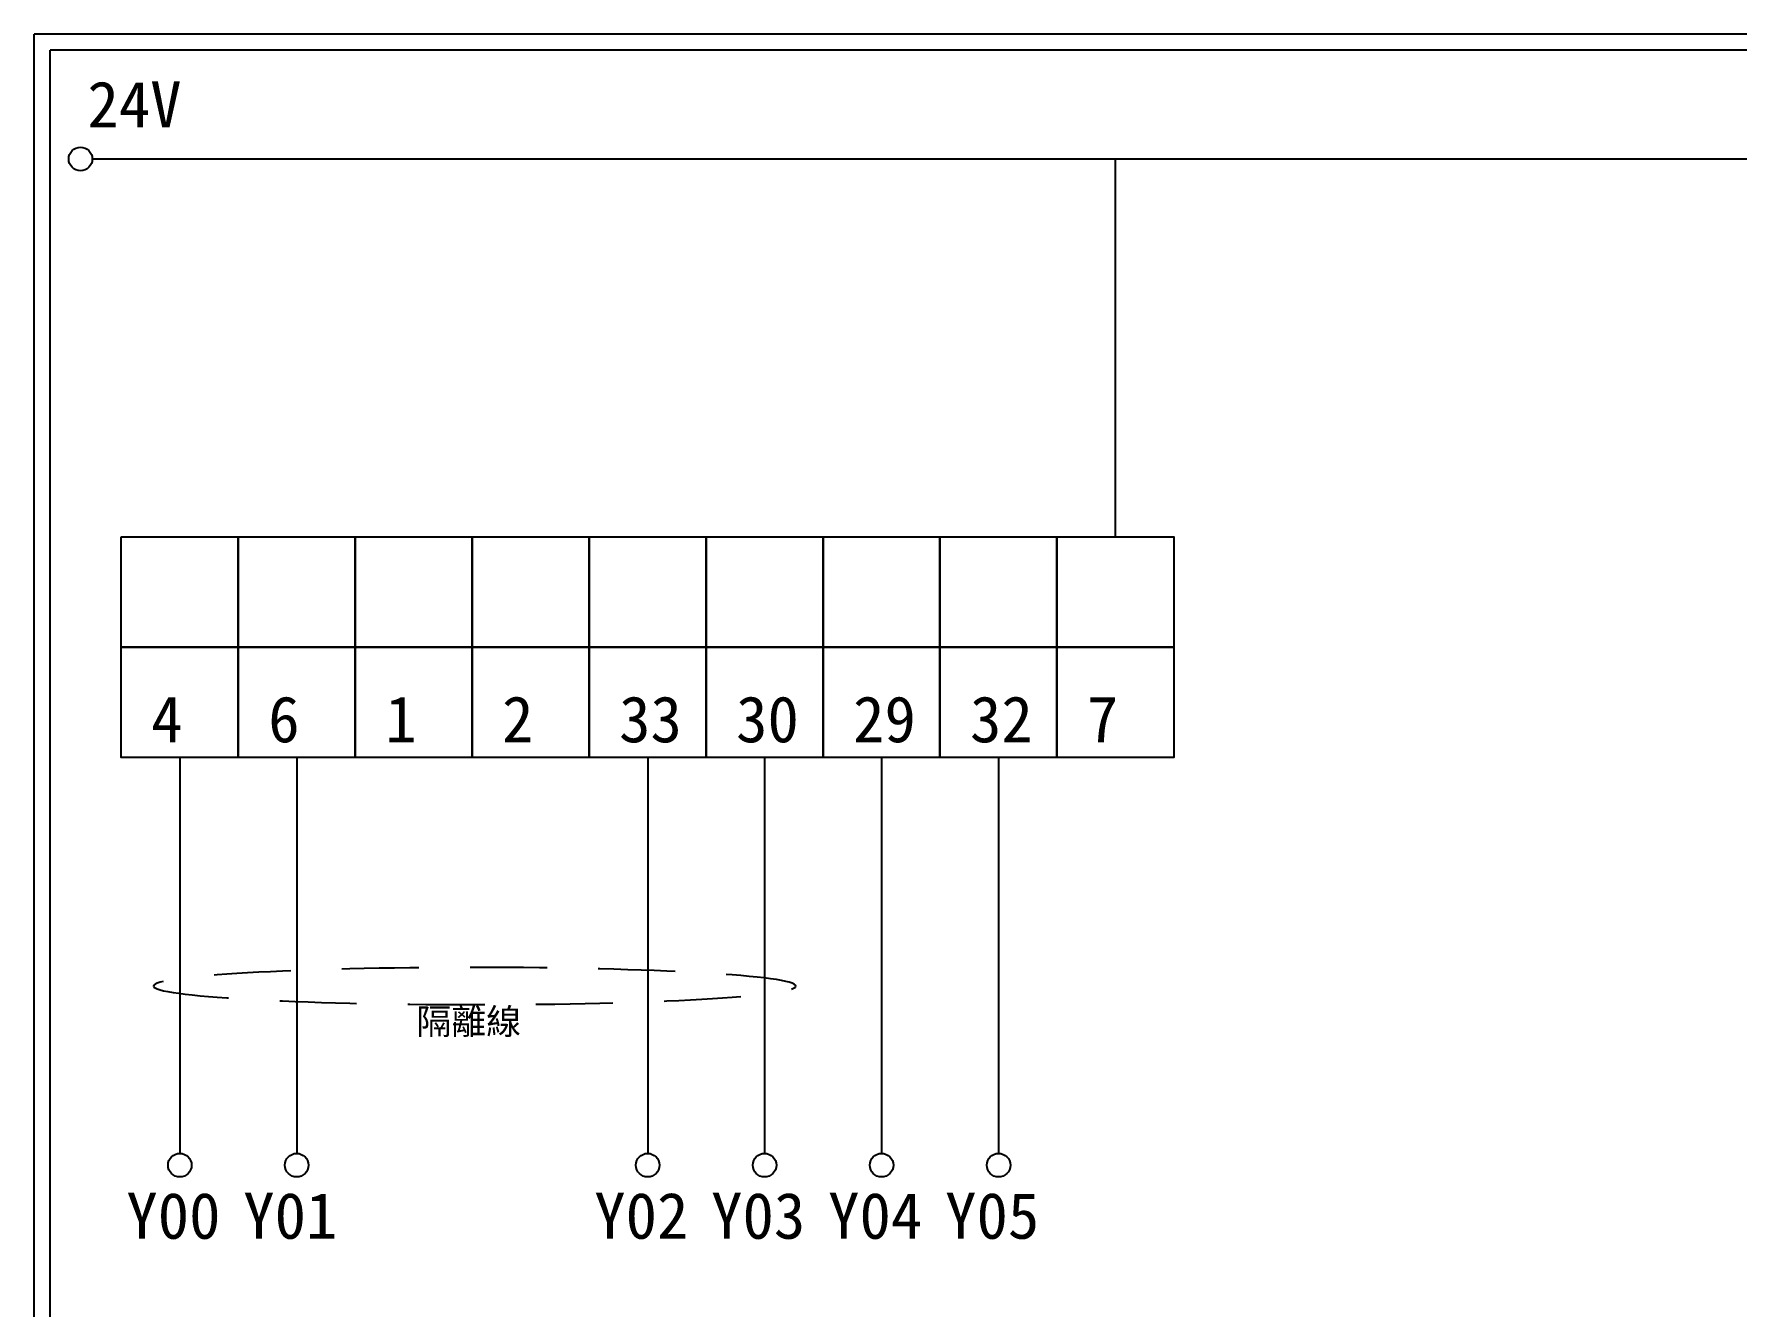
# Model space of a CAD drawing. Extents: x 834 to 1121, y 334 to 538.
# Drawn here: x 834 to 966.8, y 438.3 to 537.6 of the extents above; entities that cross this region are included whole.
import ezdxf

# ---------------------------------------------------------------- set-up
doc = ezdxf.new("R2010")
doc.units = 0
doc.linetypes.add('HIDDEN5', pattern=[10, 6, -4])
doc.layers.add('圖框層', color=7, linetype='CONTINUOUS')
doc.layers.add('標尺寸層', color=3, linetype='CONTINUOUS')
doc.styles.add('STSL', font='KAIU.TTF')

msp = doc.modelspace()

# ---------------------------------------------------------------- linework, layer by layer
at = {"layer": '圖框層', "color": 7}
for p, q in [((1120.96, 537.62), (833.96, 537.62)), ((833.96, 333.65), (833.96, 537.62)), ((1119.71, 536.37), (835.21, 536.37)), ((835.21, 334.9), (835.21, 536.37))]:
    msp.add_line(p, q, dxfattribs=at)
at = {"layer": '標尺寸層', "color": 7}
for p, q in [((838.5, 527.87), (1116.09, 527.87)), ((845.33, 481.16), (845.33, 450.27)), ((854.45, 481.16), (854.45, 450.27)), ((881.84, 481.16), (881.84, 450.27)), ((890.96, 481.16), (890.96, 450.27)), ((900.09, 481.16), (900.09, 450.27)), ((909.22, 481.16), (909.22, 450.27))]:
    msp.add_line(p, q, dxfattribs=at)
at = {"layer": '標尺寸層'}
msp.add_line((918.35, 498.38), (918.35, 527.87), dxfattribs=at)
at = {"layer": '標尺寸層', "color": 7}
for points in [[(840.76, 498.38), (849.89, 498.38), (849.89, 489.77), (840.76, 489.77)], [(849.89, 498.38), (859.02, 498.38), (859.02, 489.77), (849.89, 489.77)], [(859.02, 498.38), (868.14, 498.38), (868.14, 489.77), (859.02, 489.77)], [(868.14, 498.38), (877.27, 498.38), (877.27, 489.77), (868.14, 489.77)], [(877.27, 498.38), (886.4, 498.38), (886.4, 489.77), (877.27, 489.77)], [(886.4, 498.38), (895.53, 498.38), (895.53, 489.77), (886.4, 489.77)], [(895.53, 498.38), (904.65, 498.38), (904.65, 489.77), (895.53, 489.77)], [(904.65, 498.38), (913.78, 498.38), (913.78, 489.77), (904.65, 489.77)], [(913.78, 498.38), (922.91, 498.38), (922.91, 489.77), (913.78, 489.77)], [(840.76, 489.77), (849.89, 489.77), (849.89, 481.16), (840.76, 481.16)], [(849.89, 489.77), (859.02, 489.77), (859.02, 481.16), (849.89, 481.16)], [(859.02, 489.77), (868.14, 489.77), (868.14, 481.16), (859.02, 481.16)], [(868.14, 489.77), (877.27, 489.77), (877.27, 481.16), (868.14, 481.16)], [(877.27, 489.77), (886.4, 489.77), (886.4, 481.16), (877.27, 481.16)], [(886.4, 489.77), (895.53, 489.77), (895.53, 481.16), (886.4, 481.16)], [(895.53, 489.77), (904.65, 489.77), (904.65, 481.16), (895.53, 481.16)], [(904.65, 489.77), (913.78, 489.77), (913.78, 481.16), (904.65, 481.16)], [(913.78, 489.77), (922.91, 489.77), (922.91, 481.16), (913.78, 481.16)]]:
    msp.add_lwpolyline(points, close=True, dxfattribs=at)
for centre in [(837.58, 527.87), (845.33, 449.35), (854.45, 449.35), (881.84, 449.35), (890.96, 449.35), (900.09, 449.35), (909.22, 449.35)]:
    msp.add_circle(centre, 0.92, dxfattribs=at)
at = {"layer": '標尺寸層', "color": 7, "linetype": 'HIDDEN5', "extrusion": (0, 0, -1)}
msp.add_ellipse((868.34, 463.33), major_axis=(-25.06, 0), ratio=0.05791, dxfattribs=at)

# ---------------------------------------------------------------- texts
at = {"layer": '圖框層', "color": 4, "style": 'STSL'}
for s, height, p in [('24V', 3.6, (838.12, 530.33)), ('隔離線', 2, (863.78, 459.57)), ('Y00', 3.6, (841.16, 443.61)), ('Y01', 3.6, (850.28, 443.61)), ('Y02', 3.6, (877.67, 443.61)), ('Y03', 3.6, (886.79, 443.61)), ('Y04', 3.6, (895.92, 443.61)), ('Y05', 3.6, (905.05, 443.61))]:
    msp.add_text(s, height=height, dxfattribs=at).set_placement(p)
at = {"layer": '圖框層', "color": 7, "style": 'STSL'}
for s, p in [('4', (843.1, 482.35)), ('6', (852.23, 482.35)), ('1', (861.36, 482.35)), ('2', (870.48, 482.35)), ('33', (879.61, 482.35)), ('30', (888.74, 482.35)), ('29', (897.87, 482.35)), ('32', (906.99, 482.35)), ('7', (916.12, 482.35))]:
    msp.add_text(s, height=3.6, dxfattribs=at).set_placement(p)

doc.saveas('drawing.dxf')
